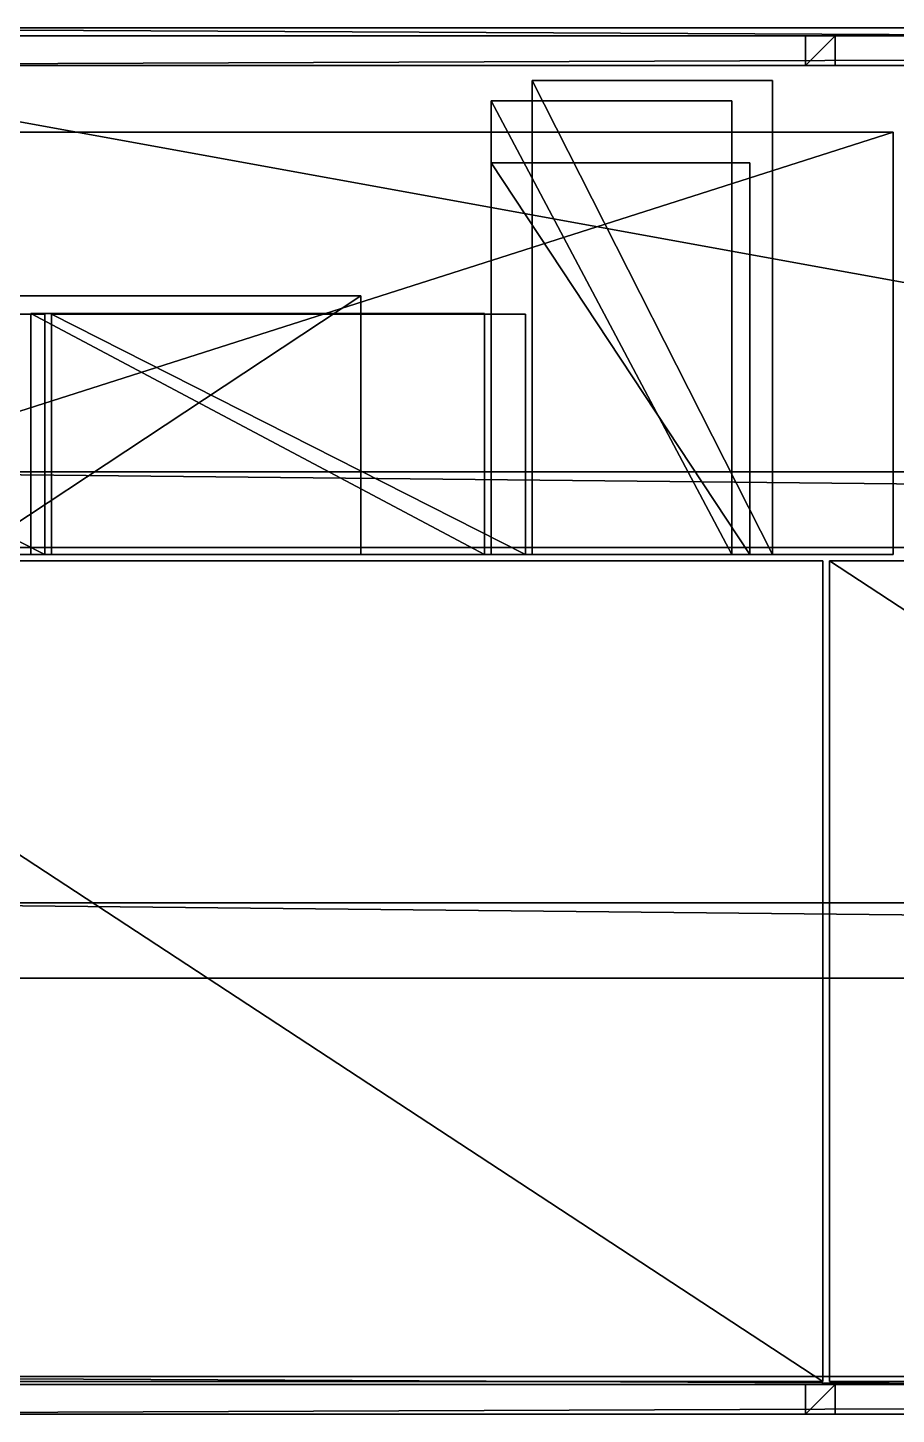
# Model space of a CAD drawing. Header units: millimetres. Extents: x -3100 to 14040, y -1280 to 1295.
# Drawn here: x 854 to 2466, y -1280 to 1295 of the extents above; entities that cross this region are included whole.
import ezdxf

# ---------------------------------------------------------------- set-up
doc = ezdxf.new("R2010")
doc.units = ezdxf.units.MM

msp = doc.modelspace()

# ---------------------------------------------------------------- linework, layer by layer
at = {"layer": 'CAD_75LAB'}
for points in [[(14040, 1295, 1250), (-40, 1295, 1250), (-40, 1295, 1320)], [(14040, 1295, 1320), (14040, 1295, 1250), (-40, 1295, 1320)], [(14040, 1225, 1250), (-40, 1225, 1250), (-40, 1295, 1250)], [(14040, 1295, 1250), (14040, 1225, 1250), (-40, 1295, 1250)], [(14040, 1225, 1320), (-40, 1295, 1320), (-40, 1225, 1320)], [(14040, 1295, 1320), (-40, 1295, 1320), (14040, 1225, 1320)], [(14040, 1280, 1160), (-40, 1280, 1160), (-40, 1280, 1250)], [(14040, 1280, 1250), (14040, 1280, 1160), (-40, 1280, 1250)], [(14040, -1280, 1160), (-40, -1280, 1160), (-40, 1280, 1160)], [(14040, 1280, 1160), (14040, -1280, 1160), (-40, 1280, 1160)], [(14040, -1280, 1250), (-40, 1280, 1250), (-40, -1280, 1250)], [(14040, 1280, 1250), (-40, 1280, 1250), (14040, -1280, 1250)], [(14040, 1280, 3995), (14040, 1280, 3940), (-40, 1280, 3940)], [(14040, 1280, 3995), (-40, 1280, 3940), (-40, 1280, 3995)], [(14040, 1280, 3940), (-40, 1225, 3940), (-40, 1280, 3940)], [(14040, 1280, 3940), (14040, 1225, 3940), (-40, 1225, 3940)], [(14040, 1280, 3995), (-40, 1280, 3995), (-40, 1225, 3995)], [(14040, 1280, 3995), (-40, 1225, 3995), (14040, 1225, 3995)], [(2297.5, 1280, 3940), (2297.5, 1280, 1250), (2297.5, 1225, 1250)], [(2297.5, 1225, 3940), (2297.5, 1280, 3940), (2297.5, 1225, 1250)], [(2297.5, 1280, 3940), (2352.5, 1280, 1250), (2297.5, 1280, 1250)], [(2352.5, 1280, 3940), (2352.5, 1280, 1250), (2297.5, 1280, 3940)], [(2352.5, 1280, 1250), (2297.5, 1225, 1250), (2297.5, 1280, 1250)], [(2352.5, 1280, 1250), (2352.5, 1225, 1250), (2297.5, 1225, 1250)], [(2352.5, 1280, 3940), (2297.5, 1280, 3940), (2297.5, 1225, 3940)], [(2352.5, 1280, 3940), (2297.5, 1225, 3940), (2352.5, 1225, 3940)], [(2352.5, 1280, 3940), (2352.5, 1225, 1250), (2352.5, 1280, 1250)], [(2352.5, 1225, 3940), (2352.5, 1225, 1250), (2352.5, 1280, 3940)], [(14040, 1225, 3995), (-40, 1225, 3940), (14040, 1225, 3940)], [(14040, 1225, 3995), (-40, 1225, 3995), (-40, 1225, 3940)], [(14040, 1225, 1250), (-40, 1225, 1320), (-40, 1225, 1250)], [(14040, 1225, 1320), (-40, 1225, 1320), (14040, 1225, 1250)], [(2297.5, 1225, 3940), (2297.5, 1225, 1250), (2352.5, 1225, 1250)], [(2352.5, 1225, 3940), (2297.5, 1225, 3940), (2352.5, 1225, 1250)], [(1790, 1197, 3081), (1790, 1197, 1853), (1790, 317, 1853)], [(1790, 317, 3081), (1790, 1197, 3081), (1790, 317, 1853)], [(2236, 1197, 3081), (2236, 1197, 1853), (1790, 1197, 1853)], [(2236, 1197, 3081), (1790, 1197, 1853), (1790, 1197, 3081)], [(1790, 1197, 1853), (2236, 317, 1853), (1790, 317, 1853)], [(2236, 1197, 1853), (2236, 317, 1853), (1790, 1197, 1853)], [(1790, 1197, 3081), (1790, 317, 3081), (2236, 317, 3081)], [(2236, 1197, 3081), (1790, 1197, 3081), (2236, 317, 3081)], [(2236, 1197, 3081), (2236, 317, 1853), (2236, 1197, 1853)], [(2236, 317, 3081), (2236, 317, 1853), (2236, 1197, 3081)], [(1714, 317, 3417), (1714, 1159, 3087), (1714, 317, 3087)], [(1714, 317, 3417), (1714, 1159, 3417), (1714, 1159, 3087)], [(2161, 1159, 3417), (2161, 1159, 3087), (1714, 1159, 3087)], [(2161, 1159, 3417), (1714, 1159, 3087), (1714, 1159, 3417)], [(1714, 1159, 3087), (2161, 317, 3087), (1714, 317, 3087)], [(2161, 1159, 3087), (2161, 317, 3087), (1714, 1159, 3087)], [(1714, 1159, 3417), (1714, 317, 3417), (2161, 317, 3417)], [(2161, 1159, 3417), (1714, 1159, 3417), (2161, 317, 3417)], [(2161, 317, 3417), (2161, 317, 3087), (2161, 1159, 3087)], [(2161, 317, 3417), (2161, 1159, 3087), (2161, 1159, 3417)], [(2460, 1101, 1253), (6, 1101, 1253), (6, 1101, 1367)], [(2460, 1101, 1367), (2460, 1101, 1253), (6, 1101, 1367)], [(2460, 1101, 1253), (6, 317, 1253), (6, 1101, 1253)], [(2460, 1101, 1253), (2460, 317, 1253), (6, 317, 1253)], [(2460, 1101, 1367), (6, 1101, 1367), (6, 317, 1367)], [(2460, 1101, 1367), (6, 317, 1367), (2460, 317, 1367)], [(2460, 1101, 1373), (6, 1101, 1373), (6, 1101, 1487)], [(2460, 1101, 1487), (2460, 1101, 1373), (6, 1101, 1487)], [(2460, 1101, 1373), (6, 317, 1373), (6, 1101, 1373)], [(2460, 1101, 1373), (2460, 317, 1373), (6, 317, 1373)], [(2460, 1101, 1487), (6, 1101, 1487), (6, 317, 1487)], [(2460, 1101, 1487), (6, 317, 1487), (2460, 317, 1487)], [(2460, 1101, 1493), (6, 1101, 1493), (6, 1101, 1607)], [(2460, 1101, 1607), (2460, 1101, 1493), (6, 1101, 1607)], [(2460, 1101, 1493), (6, 317, 1493), (6, 1101, 1493)], [(2460, 1101, 1493), (2460, 317, 1493), (6, 317, 1493)], [(2460, 1101, 1607), (6, 1101, 1607), (6, 317, 1607)], [(2460, 1101, 1607), (6, 317, 1607), (2460, 317, 1607)], [(2460, 1101, 1613), (6, 1101, 1613), (6, 1101, 1727)], [(2460, 1101, 1727), (2460, 1101, 1613), (6, 1101, 1727)], [(2460, 1101, 1613), (6, 317, 1613), (6, 1101, 1613)], [(2460, 1101, 1613), (2460, 317, 1613), (6, 317, 1613)], [(2460, 1101, 1727), (6, 1101, 1727), (6, 317, 1727)], [(2460, 1101, 1727), (6, 317, 1727), (2460, 317, 1727)], [(2460, 1101, 1733), (6, 1101, 1733), (6, 1101, 1847)], [(2460, 1101, 1847), (2460, 1101, 1733), (6, 1101, 1847)], [(2460, 1101, 1733), (6, 317, 1733), (6, 1101, 1733)], [(2460, 1101, 1733), (2460, 317, 1733), (6, 317, 1733)], [(2460, 1101, 1847), (6, 1101, 1847), (6, 317, 1847)], [(2460, 1101, 1847), (6, 317, 1847), (2460, 317, 1847)], [(2460, 317, 1253), (2460, 1101, 1253), (2460, 1101, 1367)], [(2460, 317, 1367), (2460, 317, 1253), (2460, 1101, 1367)], [(2460, 317, 1373), (2460, 1101, 1373), (2460, 1101, 1487)], [(2460, 317, 1487), (2460, 317, 1373), (2460, 1101, 1487)], [(2460, 317, 1493), (2460, 1101, 1493), (2460, 1101, 1607)], [(2460, 317, 1607), (2460, 317, 1493), (2460, 1101, 1607)], [(2460, 317, 1613), (2460, 1101, 1613), (2460, 1101, 1727)], [(2460, 317, 1727), (2460, 317, 1613), (2460, 1101, 1727)], [(2460, 317, 1733), (2460, 1101, 1733), (2460, 1101, 1847)], [(2460, 317, 1847), (2460, 317, 1733), (2460, 1101, 1847)], [(1714, 317, 3537), (1714, 1044, 3423), (1714, 317, 3423)], [(1714, 317, 3537), (1714, 1044, 3537), (1714, 1044, 3423)], [(2194, 1044, 3537), (2194, 1044, 3423), (1714, 1044, 3423)], [(2194, 1044, 3537), (1714, 1044, 3423), (1714, 1044, 3537)], [(1714, 1044, 3423), (2194, 317, 3423), (1714, 317, 3423)], [(2194, 1044, 3423), (2194, 317, 3423), (1714, 1044, 3423)], [(1714, 1044, 3537), (1714, 317, 3537), (2194, 317, 3537)], [(2194, 1044, 3537), (1714, 1044, 3537), (2194, 317, 3537)], [(1714, 317, 3657), (1714, 1044, 3543), (1714, 317, 3543)], [(1714, 317, 3657), (1714, 1044, 3657), (1714, 1044, 3543)], [(2194, 1044, 3657), (2194, 1044, 3543), (1714, 1044, 3543)], [(2194, 1044, 3657), (1714, 1044, 3543), (1714, 1044, 3657)], [(1714, 1044, 3543), (2194, 317, 3543), (1714, 317, 3543)], [(2194, 1044, 3543), (2194, 317, 3543), (1714, 1044, 3543)], [(1714, 1044, 3657), (1714, 317, 3657), (2194, 317, 3657)], [(2194, 1044, 3657), (1714, 1044, 3657), (2194, 317, 3657)], [(1714, 317, 3777), (1714, 1044, 3663), (1714, 317, 3663)], [(1714, 317, 3777), (1714, 1044, 3777), (1714, 1044, 3663)], [(2194, 1044, 3777), (2194, 1044, 3663), (1714, 1044, 3663)], [(2194, 1044, 3777), (1714, 1044, 3663), (1714, 1044, 3777)], [(1714, 1044, 3663), (2194, 317, 3663), (1714, 317, 3663)], [(2194, 1044, 3663), (2194, 317, 3663), (1714, 1044, 3663)], [(1714, 1044, 3777), (1714, 317, 3777), (2194, 317, 3777)], [(2194, 1044, 3777), (1714, 1044, 3777), (2194, 317, 3777)], [(2194, 317, 3537), (2194, 317, 3423), (2194, 1044, 3423)], [(2194, 317, 3537), (2194, 1044, 3423), (2194, 1044, 3537)], [(2194, 317, 3657), (2194, 317, 3543), (2194, 1044, 3543)], [(2194, 317, 3657), (2194, 1044, 3543), (2194, 1044, 3657)], [(2194, 317, 3777), (2194, 317, 3663), (2194, 1044, 3663)], [(2194, 317, 3777), (2194, 1044, 3663), (2194, 1044, 3777)], [(1472, 797, 3759), (745, 797, 3759), (745, 797, 3873)], [(1472, 797, 3873), (1472, 797, 3759), (745, 797, 3873)], [(1472, 797, 3759), (745, 317, 3759), (745, 797, 3759)], [(1472, 797, 3759), (1472, 317, 3759), (745, 317, 3759)], [(1472, 797, 3873), (745, 797, 3873), (745, 317, 3873)], [(1472, 797, 3873), (745, 317, 3873), (1472, 317, 3873)], [(1472, 317, 3873), (1472, 317, 3759), (1472, 797, 3759)], [(1472, 317, 3873), (1472, 797, 3759), (1472, 797, 3873)], [(6, 763, 3081), (886, 763, 1853), (6, 763, 1853)], [(886, 763, 3081), (886, 763, 1853), (6, 763, 3081)], [(886, 317, 1853), (6, 317, 1853), (6, 763, 1853)], [(886, 763, 1853), (886, 317, 1853), (6, 763, 1853)], [(886, 317, 3081), (6, 763, 3081), (6, 317, 3081)], [(886, 763, 3081), (6, 763, 3081), (886, 317, 3081)], [(860, 317, 3417), (860, 764, 3087), (860, 317, 3087)], [(860, 317, 3417), (860, 764, 3417), (860, 764, 3087)], [(1702, 764, 3417), (1702, 764, 3087), (860, 764, 3087)], [(1702, 764, 3417), (860, 764, 3087), (860, 764, 3417)], [(1702, 317, 3087), (860, 317, 3087), (860, 764, 3087)], [(1702, 764, 3087), (1702, 317, 3087), (860, 764, 3087)], [(1702, 317, 3417), (860, 764, 3417), (860, 317, 3417)], [(1702, 764, 3417), (860, 764, 3417), (1702, 317, 3417)], [(860, 317, 3753), (860, 764, 3423), (860, 317, 3423)], [(860, 317, 3753), (860, 764, 3753), (860, 764, 3423)], [(1702, 764, 3753), (1702, 764, 3423), (860, 764, 3423)], [(1702, 764, 3753), (860, 764, 3423), (860, 764, 3753)], [(1702, 317, 3423), (860, 317, 3423), (860, 764, 3423)], [(1702, 764, 3423), (1702, 317, 3423), (860, 764, 3423)], [(1702, 317, 3753), (860, 764, 3753), (860, 317, 3753)], [(1702, 764, 3753), (860, 764, 3753), (1702, 317, 3753)], [(886, 763, 3081), (886, 317, 1853), (886, 763, 1853)], [(886, 317, 3081), (886, 317, 1853), (886, 763, 3081)], [(898, 763, 3081), (898, 763, 1853), (898, 317, 1853)], [(898, 317, 3081), (898, 763, 3081), (898, 317, 1853)], [(898, 763, 3081), (1778, 763, 1853), (898, 763, 1853)], [(1778, 763, 3081), (1778, 763, 1853), (898, 763, 3081)], [(1778, 317, 1853), (898, 317, 1853), (898, 763, 1853)], [(1778, 763, 1853), (1778, 317, 1853), (898, 763, 1853)], [(1778, 317, 3081), (898, 763, 3081), (898, 317, 3081)], [(1778, 763, 3081), (898, 763, 3081), (1778, 317, 3081)], [(1702, 317, 3417), (1702, 317, 3087), (1702, 764, 3087)], [(1702, 317, 3417), (1702, 764, 3087), (1702, 764, 3417)], [(1702, 317, 3753), (1702, 317, 3423), (1702, 764, 3423)], [(1702, 317, 3753), (1702, 764, 3423), (1702, 764, 3753)], [(1778, 763, 3081), (1778, 317, 1853), (1778, 763, 1853)], [(1778, 317, 3081), (1778, 317, 1853), (1778, 763, 3081)], [(13960, 470, 1160), (13960, 470, 910), (300, 470, 910)], [(13960, 470, 1160), (300, 470, 910), (300, 470, 1160)], [(13960, 330, 910), (300, 330, 910), (300, 470, 910)], [(13960, 470, 910), (13960, 330, 910), (300, 470, 910)], [(13960, 330, 1160), (300, 470, 1160), (300, 330, 1160)], [(13960, 470, 1160), (300, 470, 1160), (13960, 330, 1160)], [(2460, 317, 1253), (6, 317, 1367), (6, 317, 1253)], [(2460, 317, 1367), (6, 317, 1367), (2460, 317, 1253)], [(2460, 317, 1373), (6, 317, 1487), (6, 317, 1373)], [(2460, 317, 1487), (6, 317, 1487), (2460, 317, 1373)], [(2460, 317, 1493), (6, 317, 1607), (6, 317, 1493)], [(2460, 317, 1607), (6, 317, 1607), (2460, 317, 1493)], [(2460, 317, 1613), (6, 317, 1727), (6, 317, 1613)], [(2460, 317, 1727), (6, 317, 1727), (2460, 317, 1613)], [(2460, 317, 1733), (6, 317, 1847), (6, 317, 1733)], [(2460, 317, 1847), (6, 317, 1847), (2460, 317, 1733)], [(6, 317, 3081), (6, 317, 1853), (886, 317, 1853)], [(886, 317, 3081), (6, 317, 3081), (886, 317, 1853)], [(13960, 330, 1160), (300, 330, 910), (13960, 330, 910)], [(13960, 330, 1160), (300, 330, 1160), (300, 330, 910)], [(1472, 317, 3759), (745, 317, 3873), (745, 317, 3759)], [(1472, 317, 3873), (745, 317, 3873), (1472, 317, 3759)], [(1702, 317, 3417), (860, 317, 3087), (1702, 317, 3087)], [(1702, 317, 3417), (860, 317, 3417), (860, 317, 3087)], [(1702, 317, 3753), (860, 317, 3423), (1702, 317, 3423)], [(1702, 317, 3753), (860, 317, 3753), (860, 317, 3423)], [(898, 317, 3081), (898, 317, 1853), (1778, 317, 1853)], [(1778, 317, 3081), (898, 317, 3081), (1778, 317, 1853)], [(2161, 317, 3417), (1714, 317, 3087), (2161, 317, 3087)], [(2161, 317, 3417), (1714, 317, 3417), (1714, 317, 3087)], [(2194, 317, 3537), (1714, 317, 3423), (2194, 317, 3423)], [(2194, 317, 3537), (1714, 317, 3537), (1714, 317, 3423)], [(2194, 317, 3657), (1714, 317, 3543), (2194, 317, 3543)], [(2194, 317, 3657), (1714, 317, 3657), (1714, 317, 3543)], [(2194, 317, 3777), (1714, 317, 3663), (2194, 317, 3663)], [(2194, 317, 3777), (1714, 317, 3777), (1714, 317, 3663)], [(2236, 317, 3081), (1790, 317, 1853), (2236, 317, 1853)], [(2236, 317, 3081), (1790, 317, 3081), (1790, 317, 1853)], [(2330, 305, 2518), (2330, 305, 1253), (6, 305, 1253)], [(2330, 305, 2518), (6, 305, 1253), (6, 305, 2518)], [(2330, -1219, 1253), (6, -1219, 1253), (6, 305, 1253)], [(2330, 305, 1253), (2330, -1219, 1253), (6, 305, 1253)], [(2330, -1219, 2518), (6, 305, 2518), (6, -1219, 2518)], [(2330, 305, 2518), (6, 305, 2518), (2330, -1219, 2518)], [(2330, 305, 3789), (2330, 305, 2524), (6, 305, 2524)], [(2330, 305, 3789), (6, 305, 2524), (6, 305, 3789)], [(2330, -1219, 2524), (6, -1219, 2524), (6, 305, 2524)], [(2330, 305, 2524), (2330, -1219, 2524), (6, 305, 2524)], [(2330, -1219, 3789), (6, 305, 3789), (6, -1219, 3789)], [(2330, 305, 3789), (6, 305, 3789), (2330, -1219, 3789)], [(2330, -1219, 1253), (2330, 305, 1253), (2330, 305, 2518)], [(2330, -1219, 2518), (2330, -1219, 1253), (2330, 305, 2518)], [(2330, -1219, 2524), (2330, 305, 2524), (2330, 305, 3789)], [(2330, -1219, 3789), (2330, -1219, 2524), (2330, 305, 3789)], [(2342, -1219, 1253), (2342, 305, 2518), (2342, 305, 1253)], [(2342, -1219, 2518), (2342, 305, 2518), (2342, -1219, 1253)], [(4666, 305, 2518), (4666, 305, 1253), (2342, 305, 1253)], [(4666, 305, 2518), (2342, 305, 1253), (2342, 305, 2518)], [(4666, -1219, 1253), (2342, -1219, 1253), (2342, 305, 1253)], [(4666, 305, 1253), (4666, -1219, 1253), (2342, 305, 1253)], [(4666, -1219, 2518), (2342, 305, 2518), (2342, -1219, 2518)], [(4666, 305, 2518), (2342, 305, 2518), (4666, -1219, 2518)], [(2342, -1219, 2524), (2342, 305, 3789), (2342, 305, 2524)], [(2342, -1219, 3789), (2342, 305, 3789), (2342, -1219, 2524)], [(4666, 305, 3789), (4666, 305, 2524), (2342, 305, 2524)], [(4666, 305, 3789), (2342, 305, 2524), (2342, 305, 3789)], [(4666, -1219, 2524), (2342, -1219, 2524), (2342, 305, 2524)], [(4666, 305, 2524), (4666, -1219, 2524), (2342, 305, 2524)], [(4666, -1219, 3789), (2342, 305, 3789), (2342, -1219, 3789)], [(4666, 305, 3789), (2342, 305, 3789), (4666, -1219, 3789)], [(13960, -330, 1160), (13960, -330, 910), (300, -330, 910)], [(13960, -330, 1160), (300, -330, 910), (300, -330, 1160)], [(13960, -470, 910), (300, -470, 910), (300, -330, 910)], [(13960, -330, 910), (13960, -470, 910), (300, -330, 910)], [(13960, -470, 1160), (300, -330, 1160), (300, -470, 1160)], [(13960, -330, 1160), (300, -330, 1160), (13960, -470, 1160)], [(13960, -470, 1160), (300, -470, 910), (13960, -470, 910)], [(13960, -470, 1160), (300, -470, 1160), (300, -470, 910)], [(14040, -1210, 1250), (-40, -1210, 1250), (-40, -1210, 1320)], [(14040, -1210, 1320), (14040, -1210, 1250), (-40, -1210, 1320)], [(14040, -1280, 1250), (-40, -1280, 1250), (-40, -1210, 1250)], [(14040, -1210, 1250), (14040, -1280, 1250), (-40, -1210, 1250)], [(14040, -1280, 1320), (-40, -1210, 1320), (-40, -1280, 1320)], [(14040, -1210, 1320), (-40, -1210, 1320), (14040, -1280, 1320)], [(14040, -1225, 3995), (14040, -1225, 3940), (-40, -1225, 3940)], [(14040, -1225, 3995), (-40, -1225, 3940), (-40, -1225, 3995)], [(14040, -1225, 3940), (-40, -1280, 3940), (-40, -1225, 3940)], [(14040, -1225, 3940), (14040, -1280, 3940), (-40, -1280, 3940)], [(14040, -1225, 3995), (-40, -1225, 3995), (-40, -1280, 3995)], [(14040, -1225, 3995), (-40, -1280, 3995), (14040, -1280, 3995)], [(2330, -1219, 2518), (6, -1219, 1253), (2330, -1219, 1253)], [(2330, -1219, 2518), (6, -1219, 2518), (6, -1219, 1253)], [(2330, -1219, 3789), (6, -1219, 2524), (2330, -1219, 2524)], [(2330, -1219, 3789), (6, -1219, 3789), (6, -1219, 2524)], [(2297.5, -1225, 3940), (2297.5, -1225, 1250), (2297.5, -1280, 1250)], [(2297.5, -1280, 3940), (2297.5, -1225, 3940), (2297.5, -1280, 1250)], [(2297.5, -1225, 3940), (2352.5, -1225, 1250), (2297.5, -1225, 1250)], [(2352.5, -1225, 3940), (2352.5, -1225, 1250), (2297.5, -1225, 3940)], [(2352.5, -1225, 1250), (2297.5, -1280, 1250), (2297.5, -1225, 1250)], [(2352.5, -1225, 1250), (2352.5, -1280, 1250), (2297.5, -1280, 1250)], [(2352.5, -1225, 3940), (2297.5, -1225, 3940), (2297.5, -1280, 3940)], [(2352.5, -1225, 3940), (2297.5, -1280, 3940), (2352.5, -1280, 3940)], [(4666, -1219, 2518), (2342, -1219, 1253), (4666, -1219, 1253)], [(4666, -1219, 2518), (2342, -1219, 2518), (2342, -1219, 1253)], [(4666, -1219, 3789), (2342, -1219, 2524), (4666, -1219, 2524)], [(4666, -1219, 3789), (2342, -1219, 3789), (2342, -1219, 2524)], [(2352.5, -1225, 3940), (2352.5, -1280, 1250), (2352.5, -1225, 1250)], [(2352.5, -1280, 3940), (2352.5, -1280, 1250), (2352.5, -1225, 3940)], [(14040, -1280, 1160), (-40, -1280, 1250), (-40, -1280, 1160)], [(14040, -1280, 1250), (-40, -1280, 1250), (14040, -1280, 1160)], [(14040, -1280, 3995), (-40, -1280, 3940), (14040, -1280, 3940)], [(14040, -1280, 3995), (-40, -1280, 3995), (-40, -1280, 3940)], [(14040, -1280, 1250), (-40, -1280, 1320), (-40, -1280, 1250)], [(14040, -1280, 1320), (-40, -1280, 1320), (14040, -1280, 1250)], [(2297.5, -1280, 3940), (2297.5, -1280, 1250), (2352.5, -1280, 1250)], [(2352.5, -1280, 3940), (2297.5, -1280, 3940), (2352.5, -1280, 1250)]]:
    msp.add_3dface(points, dxfattribs=at)

doc.saveas('drawing.dxf')
